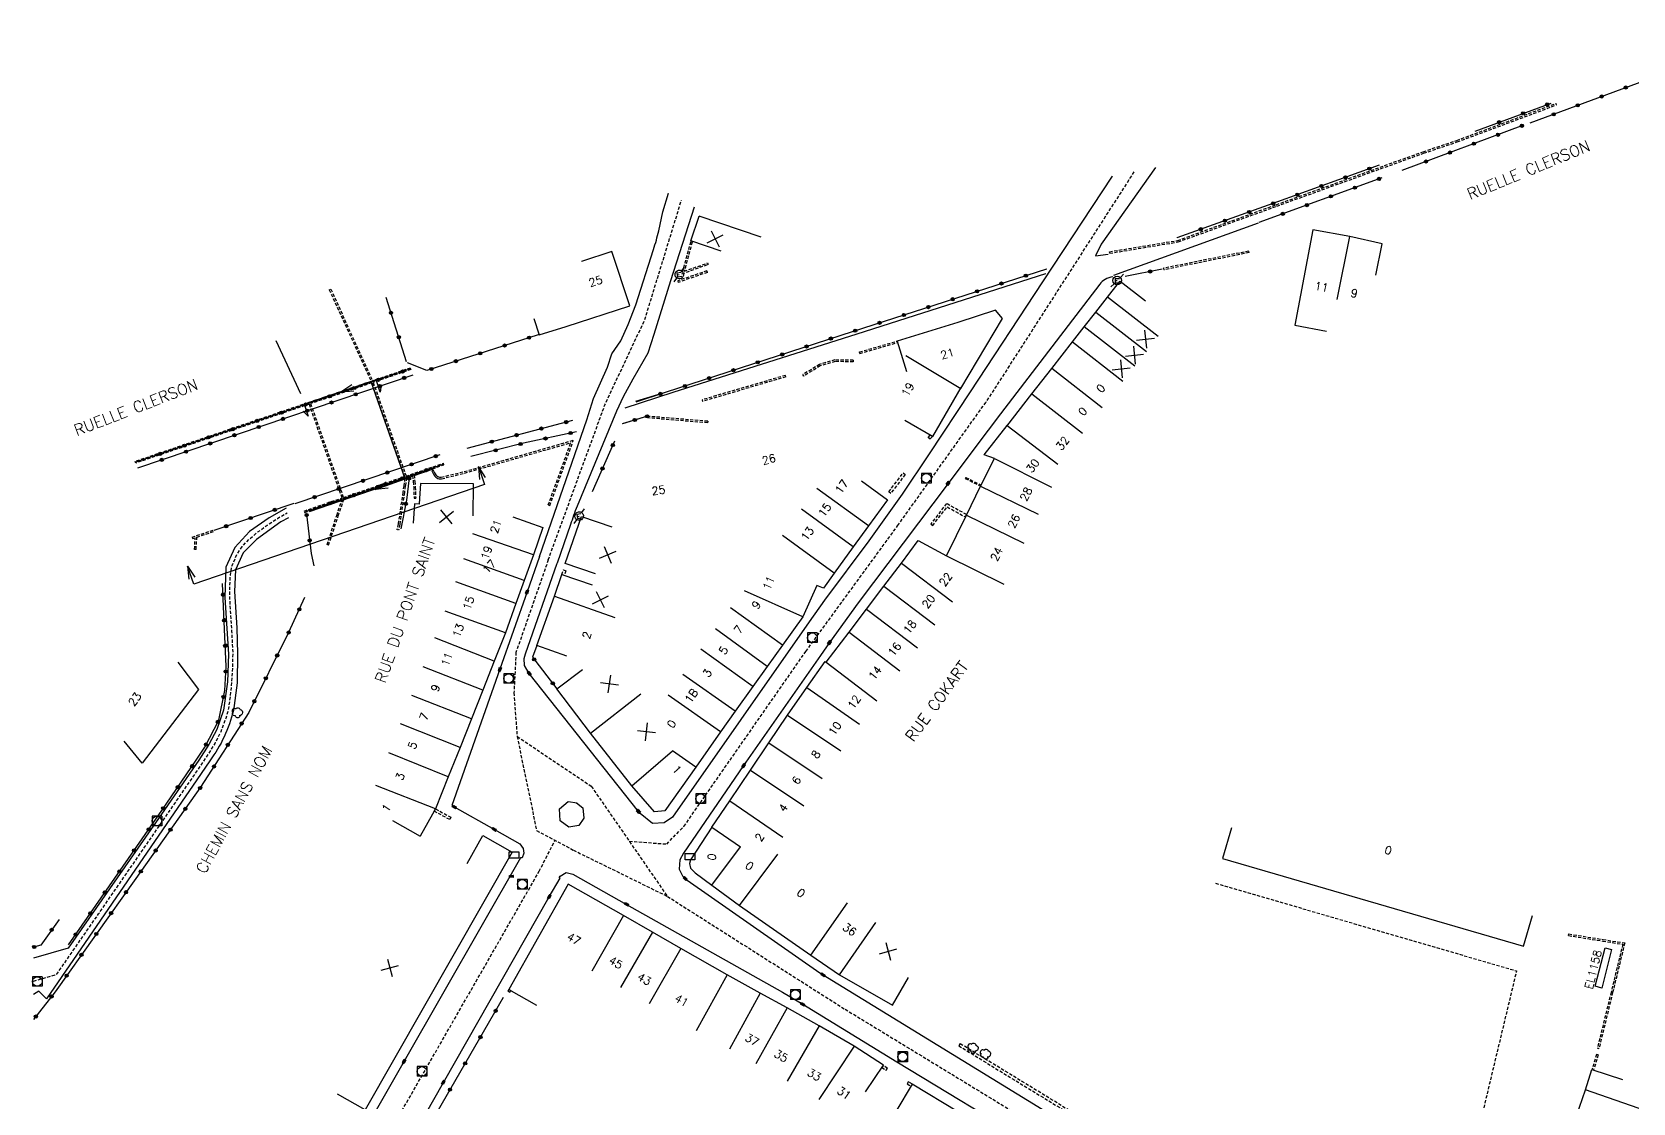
# Model space of a CAD drawing. Header units: millimetres. Extents: x 100999 to 102001, y 122000 to 123000.
# Drawn here: x 100999.8 to 101249.9, y 122137.2 to 122304.6 of the extents above; entities that cross this region are included whole.
import ezdxf
from ezdxf.enums import TextEntityAlignment as Align

# ---------------------------------------------------------------- set-up
doc = ezdxf.new("R2010")
doc.units = ezdxf.units.MM
doc.linetypes.add('DASHED', pattern=[0.75, 0.5, -0.25])
doc.layers.get('0').update_dxf_attribs({"linetype": 'CONTINUOUS'})
for name, color, linetype in [('W0001', 6, 'DASHED'), ('W0008', 7, 'CONTINUOUS'), ('W0100', 7, 'CONTINUOUS'), ('W0112', 1, 'DASHED'), ('W0211', 2, 'CONTINUOUS'), ('W0300', 7, 'CONTINUOUS'), ('W0322', 7, 'CONTINUOUS'), ('W0400', 7, 'CONTINUOUS'), ('W0420', 7, 'CONTINUOUS'), ('W0471', 7, 'CONTINUOUS'), ('W0984', 7, 'CONTINUOUS'), ('W0989', 7, 'CONTINUOUS'), ('W0991', 7, 'CONTINUOUS'), ('W1102', 7, 'CONTINUOUS'), ('W1471', 7, 'CONTINUOUS')]:
    doc.layers.add(name, color=color, linetype=linetype)
doc.styles.get("Standard").update_dxf_attribs({"font": 'romans.shx', "width": 0.85})

# ---------------------------------------------------------------- blocks, each defined once
blk = doc.blocks.new('T1471')
at = {"color": 0, "linetype": 'Continuous', "flags": 128}
blk.add_lwpolyline([(-0.75, -0.5), (-0.75, 0.5), (0.75, 0.5), (0.75, -0.5), (-0.75, -0.5)], dxfattribs=at)
blk = doc.blocks.new('T400')
for p, q in [((-0.15, 0.3), (0.15, 0.3)), ((-0.15, -0.25), (-0.15, 0.3)), ((-0.15, 0.15), (0.15, 0.15)), ((-0.15, 0), (0.15, 0)), ((0.15, 0.3), (0.15, -0.25)), ((-0.15, -0.15), (0.15, -0.15)), ((-0.15, -0.25), (-0.15, -0.3)), ((-0.15, -0.3), (0.15, -0.3)), ((0.15, -0.3), (0.15, -0.25))]:
    blk.add_line(p, q)
blk = doc.blocks.new('T420')
for p, q in [((0.75, 0.75), (-0.75, 0.75)), ((-0.75, 0.75), (-0.75, -0.75)), ((0.75, 0.75), (0.75, -0.75)), ((0.75, -0.75), (-0.75, -0.75))]:
    blk.add_line(p, q)
blk.add_ellipse((0, 0), major_axis=(-0.53, 0.53), ratio=1, start_param=3.926991, end_param=10.210176)
blk = doc.blocks.new('t991o')
at = {"color": 0, "linetype": 'Continuous'}
for p, q in [((-1, 1), (1, -1)), ((-1, -1), (1, 1))]:
    blk.add_line(p, q, dxfattribs=at)
blk = doc.blocks.new('T300')
for p, q in [((-0.8, 0.51), (-0.86, 0.34)), ((-0.86, 0.34), (-0.86, 0.17)), ((-0.86, 0.17), (-0.74, 0.06)), ((-0.69, 0.63), (-0.8, 0.51)), ((-0.8, -0.06), (-0.74, 0.06)), ((-0.74, 0.06), (-0.69, 0.11)), ((-0.57, 0.69), (-0.69, 0.63)), ((-0.46, 0.69), (-0.57, 0.69)), ((-0.29, 0.63), (-0.46, 0.69)), ((-0.29, 0.63), (-0.17, 0.74)), ((-0.23, 0.57), (-0.29, 0.63)), ((-0.17, 0.74), (-0.06, 0.8)), ((-0.06, 0.8), (0.06, 0.8)), ((0.06, 0.8), (0.23, 0.74)), ((0.23, 0.74), (0.34, 0.63)), ((0.34, 0.63), (0.4, 0.51)), ((0.46, 0.46), (0.34, 0.46)), ((0.4, 0.51), (0.4, 0.46)), ((0.57, 0.4), (0.46, 0.46)), ((0.57, 0.4), (0.69, 0.29)), ((0.69, 0.29), (0.74, 0.17)), ((0.74, 0.06), (0.69, -0.17)), ((0.74, 0.17), (0.74, 0.06)), ((-0.8, -0.17), (-0.8, -0.06)), ((-0.8, -0.23), (-0.8, -0.17)), ((-0.74, -0.34), (-0.8, -0.23)), ((-0.69, -0.4), (-0.74, -0.34)), ((-0.51, -0.46), (-0.69, -0.4)), ((-0.4, -0.46), (-0.51, -0.46)), ((-0.4, -0.46), (-0.34, -0.46)), ((-0.34, -0.46), (-0.34, -0.4)), ((-0.34, -0.51), (-0.34, -0.46)), ((-0.29, -0.63), (-0.34, -0.51)), ((-0.17, -0.74), (-0.29, -0.63)), ((-0.06, -0.8), (-0.17, -0.74)), ((0.06, -0.8), (-0.06, -0.8)), ((0.17, -0.74), (0.06, -0.8)), ((0.23, -0.69), (0.17, -0.74)), ((0.29, -0.46), (0.23, -0.46)), ((0.29, -0.63), (0.23, -0.69)), ((0.46, -0.4), (0.29, -0.46)), ((0.34, -0.51), (0.29, -0.63)), ((0.34, -0.51), (0.34, -0.46)), ((0.57, -0.34), (0.46, -0.4)), ((0.63, -0.29), (0.57, -0.34)), ((0.69, -0.17), (0.63, -0.29))]:
    blk.add_line(p, q)
blk = doc.blocks.new('t322o')
at = {"color": 0, "linetype": 'Continuous'}
for radius in [0.25, 0.15]:
    blk.add_circle((0, 0), radius, dxfattribs=at)
blk = doc.blocks.new('T471')
for p, q in [((-0.333334, 0.333334), (-0.333334, -0.333334)), ((-0.333334, 0.333334), (0.333334, 0.333334)), ((-0.333334, 0), (0, 0)), ((0.500001, 0.500001), (1.000002, 1.000002)), ((-0.500001, -0.500001), (-1.000002, -1.000002)), ((-0.333334, -0.333334), (0.333334, -0.333334))]:
    blk.add_line(p, q)
blk.add_ellipse((0, 0), major_axis=(0.471405, 0.471405), ratio=1, start_param=5.4977871438, end_param=11.780972451)

msp = doc.modelspace()

# ---------------------------------------------------------------- linework, layer by layer
at = {"layer": 'W0001'}
msp.add_line((101171.95, 122282.73), (101148.79, 122246.71), dxfattribs=at)
at = {"layer": 'W0001', "flags": 128}
for points in [[(101080.43, 122222.09), (101089.28, 122246.32), (101091.38, 122250.81), (101095.51, 122259.63), (101101.24, 122278.3), (101101.24, 122278.3)], [(101000, 122156.25), (101003.6, 122157.28), (101010.17, 122166.75), (101013.08, 122170.97), (101016.73, 122176.25), (101020.23, 122181.33), (101023.55, 122186.16), (101025.94, 122189.64), (101027.34, 122191.72), (101028.37, 122193.41), (101029.32, 122195.28), (101030.09, 122197.33), (101030.52, 122198.89), (101030.86, 122201.43), (101031.11, 122204.45), (101031.16, 122206.09), (101031.18, 122207.64), (101031.01, 122210.89), (101030.8, 122214.14), (101030.69, 122215.89), (101030.69, 122218.13), (101030.76, 122219.72), (101031.02, 122221.23), (101031.81, 122222.97), (101032.63, 122224.18), (101033.67, 122225.28), (101035.07, 122226.47), (101036.5, 122227.49), (101038.13, 122228.58), (101039.65, 122229.43)], [(101184.67, 122171.56), (101231.71, 122157.85), (101217.51, 122098.44)]]:
    msp.add_lwpolyline(points, dxfattribs=at)
at = {"layer": 'W0001'}
for points in [[(101093.09, 122178.11), (101098.94, 122177.68), (101101.63, 122180.44), (101104.99, 122185.27), (101120.68, 122207.79), (101135.02, 122227.42), (101148.79, 122246.71)], [(101080.43, 122222.09), (101075.39, 122207.63), (101075.07, 122201.32), (101075.56, 122194.5), (101087.14, 122186.72), (101099.04, 122169.5), (101126.82, 122151.84), (101190.62, 122112.98)], [(101075.56, 122194.5), (101078.61, 122179.79), (101084.36, 122176.72), (101099.04, 122169.5)], [(101000, 122034.61), (101002.08, 122038.62), (101008.37, 122049.99), (101020.42, 122070.98), (101048.25, 122119.72), (101079.01, 122173.41), (101081.49, 122178.26)]]:
    msp.add_lwpolyline(points, dxfattribs=at)
at = {"layer": 'W0008'}
for p, q in [((101191.33, 122274.73), (101168.75, 122266.53)), ((101048, 122248.34), (101050.05, 122248.53)), ((101069.52, 122236.69), (101069.69, 122234.63)), ((101062.45, 122236.25), (101043.06, 122229.59)), ((101055.43, 122233.28), (101053.38, 122233.09)), ((101024.09, 122221.12), (101024.26, 122219.06))]:
    msp.add_line(p, q, dxfattribs=at)
at = {"layer": 'W0008', "flags": 128}
for points in [[(101146.41, 122248.34), (101157.7, 122265.57), (101168.61, 122282.06), (101168.61, 122282.06)], [(101175.29, 122283.4), (101166.81, 122271.46), (101165.94, 122269.62), (101167.94, 122269.89), (101167.94, 122269.89)], [(101092.44, 122245.86), (101099.96, 122248.32), (101128.68, 122257.42), (101158.2, 122266.86), (101158.2, 122266.86)], [(101054.34, 122249.43), (101054.19, 122248.32), (101053.55, 122250.22), (101043.25, 122246.76), (101042.3, 122246.44), (101042.94, 122244.54), (101042.15, 122245.33), (101042.15, 122245.33)], [(101055.1, 122234.22), (101053.38, 122233.09), (101058.1, 122234.75), (101052.78, 122249.92), (101048, 122248.34), (101049.72, 122249.48), (101049.72, 122249.48)], [(101070.64, 122234.96), (101069.52, 122236.69), (101070.49, 122233.85), (101025.06, 122218.28), (101024.09, 122221.12), (101025.21, 122219.39), (101025.21, 122219.39)], [(101039.46, 122230.19), (101036.81, 122228.67), (101033.73, 122226.52), (101031.44, 122224.04), (101030.05, 122220.94), (101029.88, 122216.22), (101030.21, 122211.34), (101030.49, 122207.37), (101030.32, 122203.05), (101029.71, 122198.59), (101028.63, 122195.57), (101027.4, 122193.25), (101025.85, 122190.79), (101019.55, 122181.68), (101005.43, 122161.39), (101000, 122159.85)]]:
    msp.add_lwpolyline(points, dxfattribs=at)
for points in [[(101079.05, 122222.62), (101086.45, 122243.99), (101087.48, 122247.33), (101089.68, 122252.22), (101090.39, 122254.31), (101091.77, 122256.31), (101092.9, 122258.86), (101094.1, 122261.97), (101096.88, 122270.59, 0.0246), (101097.69, 122273.52), (101098.33, 122276.47), (101099.24, 122279.39), (101099.24, 122279.39)], [(101103.24, 122277.21), (101099.51, 122265.68), (101096.92, 122257.3), (101096.01, 122254.38), (101093.63, 122250.36), (101092.11, 122247.59), (101091.08, 122245.31), (101084.93, 122230.46, 0.0134), (101083.9, 122227.6), (101081.81, 122221.57), (101081.81, 122221.57)], [(101168.65, 122266.35, 0.0616), (101167.44, 122265.93, 0.1045), (101166.59, 122265.2), (101151.11, 122244.9), (101151.11, 122244.9)], [(101039.85, 122228.67), (101038.65, 122228.05), (101034.84, 122225.3), (101032.77, 122223.21), (101031.55, 122220.54), (101031.39, 122217.17), (101031.75, 122211.48), (101031.9, 122207.39), (101031.81, 122202.87), (101031.24, 122198.56, -0.101629), (101027.54, 122190.7), (101025.5, 122187.71), (101020.16, 122179.89), (101006.85, 122160.44), (101002.02, 122153.49), (101000.83, 122154.7), (101000, 122154.17)]]:
    msp.add_lwpolyline(points, format="xyb", dxfattribs=at)
at = {"layer": 'W0008'}
for points in [[(101146.47, 122248.52), (101139.85, 122238.5), (101135.71, 122232.34), (101130.52, 122225.08), (101123.61, 122215.78), (101121.19, 122212.42), (101099.84, 122181.89), (101098.54, 122180.98), (101096.72, 122180.9), (101094.78, 122182.46), (101094.52, 122182.77), (101077.46, 122204.33), (101076.72, 122205.57), (101076.69, 122206.65), (101076.86, 122207.4), (101081.81, 122221.57)], [(101151.11, 122244.9), (101147.24, 122239.81), (101142.9, 122234.05), (101128.85, 122215.37), (101124.37, 122209.16), (101122.97, 122207.16), (101110.95, 122189.93), (101101.55, 122176.27), (101101.54, 122176.26), (101100.99, 122175.21), (101100.89, 122173.76), (101101.4, 122172.71), (101101.84, 122172.27), (101102.16, 122172.01), (101122.88, 122157.55), (101123.36, 122157.23), (101161.53, 122133.82), (101181.09, 122121.9), (101191.14, 122115.89), (101191.87, 122115.45)], [(101079.05, 122222.62), (101077.12, 122217.09), (101072.87, 122204.99), (101065.39, 122183.71), (101065.75, 122183.48), (101072.01, 122179.96), (101076, 122177.69), (101076.52, 122177), (101076.63, 122176.24), (101076.33, 122175.54), (101076.1, 122175.54), (101057.9, 122143.73), (101038.04, 122108.94), (101016.39, 122071.09), (101000.35, 122043.08), (101000, 122042.62)], [(101084.84, 122184.14), (101085.81, 122183.34), (101086, 122181.72), (101085.23, 122180.58), (101083.63, 122180.29), (101082.29, 122181.29), (101082.21, 122183.18), (101083.53, 122184.3), (101084.96, 122184.09)], [(101052.44, 122007.32), (101042.45, 122012.21), (101031.17, 122017.76), (101013.35, 122026.39), (101009.54, 122028.67), (101006.87, 122032.02), (101006.29, 122034.23), (101006.11, 122037.83), (101007, 122040.55), (101022.46, 122067.39), (101044.18, 122105.4), (101064.04, 122140.4), (101080.59, 122169.42), (101082.29, 122172.32), (101082.15, 122172.44), (101082.27, 122172.67), (101083.22, 122173.23), (101084.29, 122172.99), (101092.67, 122168.25), (101117.01, 122154.54), (101120.2, 122152.64), (101134.87, 122143.63), (101156.41, 122130.62), (101189.37, 122110.5)]]:
    msp.add_lwpolyline(points, dxfattribs=at)
at = {"layer": 'W0100'}
msp.add_line((101056.08, 122181.37), (101060.43, 122178.92), dxfattribs=at)
at = {"layer": 'W0100', "flags": 128}
for points in [[(101107.45, 122270.34), (101102.72, 122271.95), (101104.03, 122275.81), (101104.03, 122275.81)], [(101209.73, 122266.61), (101210.71, 122271.51), (101205.67, 122272.62), (101199.91, 122273.67), (101197.1, 122258.78), (101202.02, 122257.85), (101202.02, 122257.85)], [(101078.18, 122259.83), (101079, 122257.28), (101083.21, 122258.58), (101093.18, 122261.82), (101090.36, 122270.31), (101085.61, 122268.73), (101085.61, 122268.73)], [(101152.1, 122242.97), (101156, 122248.03), (101159.11, 122251.98), (101162.35, 122256.19), (101164.19, 122258.5), (101166, 122260.81), (101167.83, 122263.13), (101169.5, 122265.27), (101169.81, 122265.66), (101173.74, 122262.58), (101173.74, 122262.58)], [(101144.89, 122248.88), (101151.43, 122259.81), (101150.32, 122261.12), (101144.43, 122259.18), (101134.95, 122256.3), (101136.4, 122251.52), (101136.4, 122251.52)], [(101068.7, 122228.97), (101068.75, 122233.97), (101060.49, 122234.04), (101060.32, 122231.7), (101060.27, 122230.79), (101059.53, 122230.84), (101059.33, 122227.84), (101059.33, 122227.84)], [(101087.82, 122219.89), (101083.09, 122221.51), (101085.63, 122228.88), (101090.35, 122227.25), (101090.35, 122227.25)], [(101022.55, 122206.08), (101025.8, 122201.84), (101017, 122190.29), (101014.17, 122193.78)], [(101187.19, 122180.21), (101185.79, 122175.41), (101232.83, 122161.69), (101234.23, 122166.49)], [(101254.48, 122115.82), (101249.32, 122117.41), (101247.86, 122117.85), (101247.59, 122116.94), (101239.97, 122093.61), (101235.22, 122095.17), (101235.22, 122095.17), (101223.52, 122099.76), (101225.84, 122106.76), (101227.65, 122106.15), (101231.13, 122116.65), (101230.18, 122116.97), (101230.66, 122118.04), (101227.03, 122119.23), (101228.83, 122124.41), (101232.35, 122123.19), (101232.66, 122124.26), (101237.43, 122122.88), (101238.54, 122126.72), (101239.83, 122131.04), (101240.6, 122133.85), (101242.51, 122139.28), (101243.51, 122142.41), (101248.27, 122140.89)]]:
    msp.add_lwpolyline(points, dxfattribs=at)
at = {"layer": 'W0100'}
for points in [[(101144.9, 122249.04), (101140.45, 122241.38), (101136.13, 122243.89)], [(101106, 122180.3), (101108.81, 122184.41), (101112.04, 122189.22), (101114.9, 122193.49), (101117.83, 122197.83), (101120.84, 122202.13), (101123.68, 122206.22), (101123.84, 122206.12), (101127.43, 122210.81), (101130.14, 122214.38), (101132.87, 122217.97), (101135.63, 122221.6), (101138.23, 122225.11), (101142.64, 122222.7), (101145.77, 122229.09), (101147.98, 122233.61), (101150.13, 122237.93), (101148.56, 122238.49), (101152.11, 122243.12)], [(101129.37, 122234.42), (101133.43, 122231.5), (101130.49, 122227.42), (101128.08, 122224.13), (101125.12, 122220.03), (101123.45, 122217.68), (101122.38, 122218.1), (101120.22, 122213.2), (101117.04, 122208.76), (101114.64, 122205.45), (101112.38, 122202.29), (101109.64, 122198.42), (101107.36, 122195.19), (101103.5, 122189.68), (101098.67, 122182.86), (101097.01, 122182.71), (101093.51, 122186.76), (101087.04, 122194.99), (101081.79, 122201.93), (101085.77, 122204.95)], [(101074.89, 122228.82), (101079.61, 122227.16), (101078.1, 122222.86), (101076.68, 122218.88), (101075.38, 122215.28), (101073.75, 122210.71), (101071.99, 122206.26), (101070.21, 122201.72), (101068.42, 122197.22), (101066.65, 122192.78), (101064.79, 122188.19), (101062.83, 122183.16), (101060.43, 122178.92)], [(101083.34, 122207.03), (101078.63, 122208.71), (101081.39, 122216.43), (101082.54, 122219.8), (101087.27, 122218.18)], [(101067.74, 122174.65), (101070.22, 122178.99), (101074.79, 122176.38), (101051.82, 122136.12), (101047.48, 122138.6)], [(101106.01, 122180.29), (101102.64, 122175.21), (101102.51, 122174.62), (101102.68, 122173.88), (101103.39, 122173.2), (101105.99, 122171.26), (101110.33, 122168.06), (101121.47, 122160.29), (101125.93, 122157.21), (101134.22, 122152.47), (101136.71, 122156.81)], [(101130.02, 122138.92), (101132.79, 122143.09), (101128.25, 122146.09), (101122.74, 122149.27), (101117.76, 122152.06), (101113.56, 122154.38), (101108.36, 122157.25), (101101.15, 122161.37), (101096.74, 122163.91), (101092.21, 122166.51), (101083.53, 122171.4), (101074.27, 122154.95), (101078.62, 122152.5)], [(101202.69, 122101.26), (101188.64, 122109.3), (101180.59, 122114.07), (101175.78, 122116.6), (101167.57, 122121.53), (101163.35, 122124.31), (101159.88, 122126.45), (101155.52, 122129.19), (101150.59, 122132.03), (101144.54, 122135.76), (101137.31, 122140.15), (101134.72, 122135.88)]]:
    msp.add_lwpolyline(points, dxfattribs=at)
at = {"layer": 'W0100', "flags": 128}
msp.add_lwpolyline([(101245.04, 122155.17), (101244.03, 122155.44), (101245.57, 122161.45), (101246.58, 122161.18)], close=True, dxfattribs=at)
at = {"layer": 'W0112'}
for p, q in [((101222.37, 122287.65), (101237.9, 122293.43)), ((101222.45, 122287.41), (101237.98, 122293.2)), ((101237.98, 122293.2), (101237.9, 122293.43)), ((101217.13, 122285.89), (101222.37, 122287.65)), ((101217.21, 122285.65), (101222.45, 122287.41)), ((101194.18, 122277.61), (101217.13, 122285.89)), ((101194.26, 122277.38), (101217.21, 122285.65)), ((101178.79, 122272.02), (101194.18, 122277.61)), ((101178.85, 122271.78), (101194.26, 122277.38)), ((101102.67, 122271.82), (101101.31, 122266.81)), ((101102.91, 122271.76), (101101.68, 122267.21)), ((101102.67, 122271.82), (101102.91, 122271.76)), ((101168.12, 122270.26), (101178.79, 122272.02)), ((101168.16, 122270.02), (101178.85, 122271.78)), ((101168.16, 122270.02), (101168.12, 122270.26)), ((101189.89, 122270.35), (101176.57, 122267.67)), ((101189.94, 122270.11), (101176.62, 122267.43)), ((101189.94, 122270.11), (101189.89, 122270.35)), ((101105.23, 122267.26), (101100.67, 122265.71)), ((101105.31, 122267.02), (101100.75, 122265.47)), ((101101.31, 122266.81), (101105.41, 122268.27)), ((101101.68, 122267.21), (101105.33, 122268.5)), ((101105.31, 122267.02), (101105.23, 122267.26)), ((101105.33, 122268.5), (101105.41, 122268.27)), ((101176.57, 122267.67), (101176.62, 122267.43)), ((101046.21, 122264.32), (101046.44, 122264.42)), ((101046.21, 122264.32), (101052.75, 122249.99)), ((101046.44, 122264.42), (101052.99, 122250.07)), ((101100.67, 122265.71), (101100.75, 122265.47)), ((101129.05, 122254.59), (101134.95, 122256.3)), ((101129.12, 122254.35), (101129.05, 122254.59)), ((101129.12, 122254.35), (101135.02, 122256.06)), ((101058.88, 122252.07), (101052.99, 122250.07)), ((101058.96, 122251.84), (101053.08, 122249.83)), ((101058.88, 122252.07), (101058.96, 122251.84)), ((101122.82, 122252.64), (101120.21, 122251.04)), ((101122.92, 122252.41), (101120.34, 122250.83)), ((101125.22, 122253.34), (101122.82, 122252.64)), ((101125.26, 122253.09), (101122.92, 122252.41)), ((101128.09, 122253.29), (101125.22, 122253.34)), ((101128.09, 122253.04), (101125.26, 122253.09)), ((101128.09, 122253.29), (101128.09, 122253.04)), ((101052.75, 122249.99), (101015.89, 122237.46)), ((101052.84, 122249.75), (101043.33, 122246.52)), ((101052.84, 122249.75), (101057.97, 122235.11)), ((101053.08, 122249.83), (101058.21, 122235.19)), ((101117.49, 122250.93), (101104.46, 122247.1)), ((101117.56, 122250.69), (101104.53, 122246.86)), ((101117.56, 122250.69), (101117.49, 122250.93)), ((101120.34, 122250.83), (101120.21, 122251.04)), ((101043.09, 122246.44), (101015.97, 122237.22)), ((101048.22, 122231.77), (101043.09, 122246.44)), ((101048.46, 122231.85), (101043.33, 122246.52)), ((101104.46, 122247.1), (101104.53, 122246.86)), ((101096.05, 122244.27), (101096.07, 122244.52)), ((101105.32, 122243.5), (101096.05, 122244.27)), ((101105.34, 122243.75), (101096.07, 122244.52)), ((101105.34, 122243.75), (101105.32, 122243.5)), ((101140.45, 122241.38), (101140.08, 122240.95)), ((101067.28, 122235.88), (101084.36, 122240.79)), ((101067.35, 122235.64), (101083.95, 122240.41)), ((101080.44, 122230.67), (101083.95, 122240.41)), ((101080.68, 122230.59), (101084.36, 122240.79)), ((101140.08, 122240.95), (101139.78, 122241.21)), ((101015.97, 122237.22), (101015.89, 122237.46)), ((101058.21, 122235.19), (101064.06, 122237.19)), ((101059.48, 122235.36), (101064.14, 122236.96)), ((101064.14, 122236.96), (101064.06, 122237.19)), ((101048.46, 122231.85), (101057.97, 122235.11)), ((101048.5, 122231.6), (101058.03, 122234.86)), ((101058.03, 122234.86), (101057.86, 122233.67)), ((101058.3, 122234.95), (101058.1, 122233.64)), ((101058.3, 122234.95), (101059.23, 122235.28)), ((101059.23, 122235.28), (101059.33, 122234.33)), ((101059.33, 122234.33), (101059.41, 122233.5)), ((101059.48, 122235.36), (101059.57, 122234.35)), ((101059.57, 122234.35), (101059.65, 122233.52)), ((101062.44, 122236.11), (101062.22, 122236)), ((101062.22, 122236), (101062.32, 122235.79)), ((101062.32, 122235.79), (101062.43, 122235.58)), ((101062.43, 122235.58), (101062.55, 122235.38)), ((101062.44, 122236.11), (101062.54, 122235.9)), ((101062.54, 122235.9), (101062.65, 122235.7)), ((101062.55, 122235.38), (101062.7, 122235.19)), ((101062.65, 122235.7), (101062.76, 122235.52)), ((101062.7, 122235.19), (101062.87, 122235.03)), ((101062.76, 122235.52), (101062.88, 122235.36)), ((101062.87, 122235.03), (101063.03, 122234.92)), ((101062.88, 122235.36), (101063.03, 122235.22)), ((101063.03, 122235.22), (101063.16, 122235.13)), ((101063.03, 122234.92), (101063.2, 122234.83)), ((101063.16, 122235.13), (101063.3, 122235.06)), ((101063.2, 122234.83), (101063.39, 122234.77)), ((101063.3, 122235.06), (101063.44, 122235.02)), ((101063.39, 122234.77), (101063.57, 122234.75)), ((101063.44, 122235.02), (101063.58, 122235)), ((101063.57, 122234.75), (101063.76, 122234.77)), ((101063.58, 122235), (101063.7, 122235.01)), ((101063.7, 122235.01), (101067.29, 122235.89)), ((101063.76, 122234.77), (101067.35, 122235.64)), ((101136.2, 122235.44), (101133.95, 122232.48)), ((101145.68, 122234.98), (101148.05, 122233.77)), ((101042.28, 122229.73), (101048.22, 122231.77)), ((101042.36, 122229.49), (101048.21, 122231.5)), ((101047.39, 122229.05), (101048.21, 122231.5)), ((101047.63, 122228.98), (101048.5, 122231.6)), ((101057.71, 122232.65), (101056.98, 122227.7)), ((101057.95, 122232.61), (101057.23, 122227.66)), ((101057.86, 122233.67), (101057.71, 122232.65)), ((101058.1, 122233.64), (101057.95, 122232.61)), ((101059.41, 122233.5), (101059.47, 122231.73)), ((101059.47, 122231.73), (101059.72, 122231.74)), ((101059.66, 122233.51), (101059.72, 122231.74)), ((101133.95, 122232.48), (101133.63, 122232.72)), ((101045.87, 122224.48), (101047.39, 122229.05)), ((101046.11, 122224.4), (101047.63, 122228.98)), ((101080.44, 122230.67), (101080.68, 122230.59)), ((101142.65, 122230.9), (101140.19, 122227.69)), ((101145.8, 122229.16), (101142.65, 122230.9)), ((101024.78, 122225.65), (101028.16, 122226.78)), ((101025.53, 122225.64), (101028.26, 122226.55)), ((101056.98, 122227.7), (101056.79, 122226.82)), ((101057.04, 122226.76), (101056.79, 122226.82)), ((101057.23, 122227.65), (101057.04, 122226.76)), ((101024.78, 122225.65), (101024.86, 122225.41)), ((101024.86, 122225.41), (101025.27, 122225.55)), ((101025.16, 122223.73), (101025.27, 122225.55)), ((101025.41, 122223.72), (101025.53, 122225.64)), ((101046.11, 122224.4), (101045.87, 122224.48)), ((101025.41, 122223.72), (101025.16, 122223.73)), ((101082.54, 122219.79), (101082.79, 122220.52)), ((101082.79, 122220.52), (101083.17, 122220.39)), ((101062.83, 122183.16), (101065.22, 122181.85)), ((101065.22, 122181.85), (101065.03, 122181.5)), ((101239.85, 122163.37), (101239.89, 122163.62)), ((101239.85, 122163.37), (101245.2, 122162.51)), ((101239.89, 122163.62), (101245.24, 122162.76)), ((101245.2, 122162.51), (101248.32, 122162.01)), ((101245.24, 122162.76), (101248.63, 122162.21)), ((101248.32, 122162.01), (101246.5, 122154.54)), ((101248.63, 122162.21), (101246.74, 122154.48)), ((101074.26, 122154.96), (101074.11, 122154.71)), ((101074.11, 122154.71), (101074.45, 122154.5)), ((101246.5, 122154.54), (101244.35, 122145.76)), ((101246.74, 122154.48), (101244.6, 122145.7)), ((101144.57, 122146.14), (101163.92, 122134.29)), ((101244.23, 122144.78), (101243.51, 122142.41)), ((101244.47, 122144.71), (101243.75, 122142.33)), ((101244.47, 122144.71), (101244.23, 122144.78)), ((101244.35, 122145.76), (101244.6, 122145.7)), ((101132.79, 122143.08), (101132.55, 122142.76)), ((101133.44, 122142.61), (101132.79, 122143.08)), ((101136.7, 122140.54), (101136.49, 122140.2)), ((101137.32, 122140.16), (101136.7, 122140.54))]:
    msp.add_line(p, q, dxfattribs=at)
for points in [[(101139.78, 122241.21), (101140.15, 122241.64), (101140.45, 122241.38)], [(101133.63, 122232.72), (101135.88, 122235.68), (101136.2, 122235.44)], [(101145.68, 122234.98), (101145.59, 122234.83), (101147.97, 122233.61)], [(101140.19, 122227.69), (101140.5, 122227.45), (101142.76, 122230.38)], [(101142.76, 122230.38), (101145.6, 122228.81), (101145.8, 122229.16)], [(101083.17, 122220.39), (101082.92, 122219.66), (101082.54, 122219.79)], [(101065.03, 122181.5), (101062.63, 122182.81), (101062.83, 122183.16)], [(101074.45, 122154.5), (101074.61, 122154.75), (101074.26, 122154.96)], [(101163.78, 122134.85), (101144.77, 122146.49), (101144.57, 122146.14)], [(101132.55, 122142.76), (101133.2, 122142.29), (101133.44, 122142.61)], [(101136.49, 122140.2), (101137.11, 122139.82), (101137.32, 122140.16)]]:
    msp.add_lwpolyline(points, dxfattribs=at)
at = {"layer": 'W0211'}
msp.add_line((101041.76, 122248.03), (101037.92, 122256.35), dxfattribs=at)
at = {"layer": 'W0322'}
for p, q in [((101272.2, 122304.6), (101233.78, 122290.35)), ((101225.26, 122289.11), (101237.11, 122293.5)), ((101232.83, 122290.04), (101213.82, 122282.96)), ((101210.67, 122281.79), (101191.44, 122274.81)), ((101176.33, 122267.54), (101170.57, 122266.4)), ((101058.29, 122253.07), (101055.11, 122263.08)), ((101058.9, 122251.94), (101016.01, 122237.38)), ((101059.27, 122250.98), (101016.25, 122236.45)), ((101094.11, 122246.88), (101098.23, 122248.13)), ((101067.75, 122239.55), (101084.29, 122243.92)), ((101095.95, 122244.55), (101091.99, 122243.37)), ((101095.94, 122244.55), (101092.03, 122243.38)), ((101090.8, 122240.66), (101087.3, 122232.72)), ((101063.94, 122236.99), (101042.5, 122229.62)), ((101073.4, 122153.67), (101057.8, 122126.73))]:
    msp.add_line(p, q, dxfattribs=at)
at = {"layer": 'W0322', "flags": 128}
for points in [[(101210.26, 122283.79), (101194.39, 122278.05), (101178.63, 122272.43), (101178.63, 122272.43)], [(101094.15, 122246.8), (101098.74, 122248.28), (101128.13, 122257.83), (101158.31, 122267.57), (101158.31, 122267.57)], [(101078.87, 122257.29), (101061.48, 122251.7), (101058.46, 122252.9), (101058.46, 122252.9)], [(101084.85, 122242.12), (101076.54, 122240.31), (101068.35, 122238.23), (101068.35, 122238.23)], [(101063.51, 122238.52), (101040.81, 122230.85)], [(101058.7, 122234.89), (101058.28, 122231.42), (101057.42, 122226.92), (101057.42, 122226.92)], [(101028.23, 122226.71), (101040.72, 122230.94)], [(101042.67, 122229.21), (101043.4, 122223.08), (101043.78, 122221.18), (101043.78, 122221.18)], [(101005.46, 122161.9), (101016.99, 122178.51), (101020.04, 122182.92), (101025.44, 122190.79), (101026.75, 122192.83), (101028.94, 122197.06), (101029.9, 122201.69), (101030.08, 122205.41), (101029.76, 122213.58), (101029.52, 122218.39)], [(101042.37, 122216.19), (101039.87, 122210.74), (101033.63, 122198.23), (101026.12, 122186.56), (101015.97, 122172.28), (101003.37, 122154.56), (101000, 122150.24)], [(101004, 122165.9), (101001.15, 122161.89), (101000, 122161.55)]]:
    msp.add_lwpolyline(points, dxfattribs=at)
at = {"layer": 'W0322'}
msp.add_lwpolyline([(101078.63, 122208.71), (101077.96, 122206.89), (101081.79, 122201.95)], dxfattribs=at)
at = {"layer": 'W1102'}
for p, q in [((101113.68, 122272.52), (101104.03, 122275.81)), ((101203.71, 122262.81), (101205.67, 122272.62)), ((101175.72, 122256.98), (101167.83, 122263.13)), ((101166, 122260.81), (101173.88, 122254.66)), ((101172.07, 122252.35), (101164.19, 122258.5)), ((101136.31, 122254.01), (101144.89, 122248.88)), ((101162.35, 122256.19), (101170.23, 122250.04)), ((101167, 122245.83), (101159.11, 122251.98)), ((101156, 122248.03), (101163.88, 122241.88)), ((101152.11, 122243.12), (101160.05, 122237.03)), ((101150.13, 122237.93), (101159.08, 122233.47)), ((101130.49, 122227.42), (101122.37, 122233.26)), ((101147.98, 122233.61), (101156.97, 122229.23)), ((101128.08, 122224.13), (101120.01, 122230.03)), ((101145.77, 122229.09), (101154.75, 122224.68)), ((101078.1, 122222.86), (101068.66, 122226.18)), ((101125.12, 122220.03), (101117.01, 122225.88)), ((101076.68, 122218.88), (101067.26, 122222.23)), ((101135.63, 122221.6), (101143.59, 122215.55)), ((101142.64, 122222.7), (101151.61, 122218.29)), ((101075.38, 122215.28), (101065.97, 122218.68)), ((101081.39, 122216.43), (101090.81, 122213.07)), ((101120.22, 122213.2), (101111.07, 122217.23)), ((101132.87, 122217.97), (101140.83, 122211.93)), ((101073.75, 122210.71), (101064.33, 122214.08)), ((101117.04, 122208.76), (101108.91, 122214.59)), ((101130.14, 122214.38), (101138.1, 122208.32)), ((101071.99, 122206.26), (101062.69, 122209.92)), ((101114.64, 122205.45), (101106.54, 122211.31)), ((101127.43, 122210.81), (101135.37, 122204.74)), ((101112.38, 122202.29), (101104.25, 122208.12)), ((101070.21, 122201.72), (101060.9, 122205.38)), ((101109.64, 122198.42), (101101.47, 122204.19)), ((101123.84, 122206.12), (101131.79, 122200.05)), ((101120.84, 122202.13), (101129.04, 122196.41)), ((101068.42, 122197.22), (101059.13, 122200.91)), ((101087.04, 122194.99), (101094.9, 122201.17)), ((101107.36, 122195.19), (101099.19, 122200.96)), ((101066.65, 122192.78), (101057.36, 122196.48)), ((101117.83, 122197.83), (101126.12, 122192.23)), ((101064.79, 122188.19), (101055.52, 122191.93)), ((101093.51, 122186.76), (101099.84, 122192.24)), ((101103.5, 122189.68), (101099.84, 122192.24)), ((101114.9, 122193.49), (101123.21, 122187.91)), ((101112.04, 122189.22), (101120.34, 122183.64)), ((101062.83, 122183.16), (101053.51, 122186.8)), ((101108.81, 122184.41), (101117.07, 122178.77)), ((101106, 122180.3), (101110.45, 122177.26)), ((101105.99, 122171.26), (101110.45, 122177.26)), ((101110.33, 122168.06), (101116.28, 122176.1)), ((101092.21, 122166.51), (101087.24, 122157.83)), ((101121.47, 122160.29), (101127.19, 122168.49)), ((101096.74, 122163.91), (101091.74, 122155.25)), ((101125.93, 122157.21), (101131.62, 122165.43)), ((101101.15, 122161.37), (101096.19, 122152.68)), ((101108.36, 122157.25), (101103.52, 122148.5)), ((101113.56, 122154.38), (101108.73, 122145.62)), ((101117.76, 122152.06), (101112.87, 122143.34)), ((101122.74, 122149.27), (101117.74, 122140.61)), ((101128.25, 122146.09), (101122.73, 122137.76)), ((101251.94, 122135.96), (101242.51, 122139.28))]:
    msp.add_line(p, q, dxfattribs=at)

# ---------------------------------------------------------------- block references
at = {"layer": 'W0300'}
for p in [(101031.91, 122198.19), (101146.85, 122145.75), (101148.8, 122144.83)]:
    msp.add_blockref('T300', p, dxfattribs=at)
at = {"layer": 'W0322'}
for p, rotation in [((101245.03, 122294.52), 200.3470625499358), ((101248.79, 122295.92), 200.3470625499358), ((101232.76, 122291.89), 20.3216249334465), ((101236.51, 122293.28), 20.3216249334465), ((101237.53, 122291.74), 200.3470625499358), ((101241.28, 122293.13), 200.3470625499358), ((101228.82, 122288.54), 200.4192582208916), ((101229.01, 122290.5), 20.3216249334465), ((101232.56, 122289.94), 200.4192582208916), ((101225.07, 122287.15), 200.4192582208916), ((101217.57, 122284.36), 200.4192582208916), ((101221.32, 122285.75), 200.4192582208916), ((101204.99, 122281.88), 199.8745534584317), ((101208.75, 122283.24), 199.8745534584317), ((101210.24, 122281.64), 199.9479614802834), ((101197.47, 122279.16), 199.8745534584317), ((101201.23, 122280.52), 199.8745534584317), ((101202.72, 122278.91), 199.9479614802834), ((101206.48, 122280.27), 199.9479614802834), ((101189.94, 122276.46), 199.6391970052574), ((101193.7, 122277.81), 199.6391970052574), ((101195.2, 122276.18), 199.9479614802834), ((101198.96, 122277.54), 199.9479614802834), ((101182.4, 122273.77), 199.6391970052574), ((101186.17, 122275.12), 199.6391970052574), ((101155.04, 122266.51), 17.89096309707808), ((101174.49, 122267.17), 191.1791934030727), ((101147.43, 122264.06), 17.89096309707808), ((101151.24, 122265.29), 17.89096309707808), ((101139.82, 122261.6), 17.89096309707808), ((101143.62, 122262.83), 17.89096309707808), ((101055.87, 122260.7), 107.6214591524288), ((101132.2, 122259.14), 17.89096309707808), ((101136.01, 122260.37), 17.89096309707808), ((101057.08, 122256.89), 107.6214591524288), ((101077.43, 122256.83), 197.8111475845935), ((101124.59, 122256.68), 18.00711948748014), ((101128.4, 122257.91), 17.89096309707808), ((101069.81, 122254.38), 197.8111475845935), ((101073.62, 122255.6), 197.8111475845935), ((101116.98, 122254.2), 18.00711948748014), ((101120.79, 122255.44), 18.00711948748014), ((101057.68, 122251.52), 198.7393490377778), ((101062.19, 122251.93), 197.8111475845935), ((101066, 122253.15), 197.8111475845935), ((101109.38, 122251.73), 18.00711948748014), ((101113.18, 122252.97), 18.00711948748014), ((101050.1, 122248.95), 198.7393490377778), ((101053.89, 122250.24), 198.7393490377778), ((101054.14, 122249.25), 198.6650257987079), ((101057.93, 122250.53), 198.6650257987079), ((101101.77, 122249.26), 18.00711948748014), ((101105.57, 122250.49), 18.00711948748014), ((101042.52, 122246.38), 198.7393490377778), ((101046.31, 122247.66), 198.7393490377778), ((101046.56, 122246.69), 198.6650257987079), ((101050.35, 122247.97), 198.6650257987079), ((101097.94, 122248.04), 16.97877897318612), ((101097.96, 122248.02), 17.78623728314594), ((101034.95, 122243.81), 198.7393490377778), ((101038.74, 122245.09), 198.7393490377778), ((101038.98, 122244.13), 198.6650257987079), ((101042.77, 122245.41), 198.6650257987079), ((101083.22, 122243.63), 14.77073222530092), ((101093.97, 122243.96), 196.6117795557687), ((101095.87, 122244.53), 196.7201251099889), ((101027.37, 122241.24), 198.7393490377778), ((101031.16, 122242.52), 198.7393490377778), ((101031.4, 122241.57), 198.6650257987079), ((101035.19, 122242.85), 198.6650257987079), ((101075.48, 122241.59), 14.77073222530092), ((101079.35, 122242.61), 14.77073222530092), ((101080.01, 122241.06), 192.2965745153398), ((101083.91, 122241.92), 192.2965745153398), ((101019.8, 122238.67), 198.7393490377778), ((101023.59, 122239.95), 198.7393490377778), ((101023.83, 122239.01), 198.6650257987079), ((101027.61, 122240.29), 198.6650257987079), ((101071.61, 122240.57), 14.77073222530092), ((101072.22, 122239.22), 194.2130771669526), ((101076.1, 122240.2), 194.2130771669526), ((101090.52, 122240.04), 246.245988236598), ((101020.04, 122237.73), 198.6650257987079), ((101059.07, 122237.02), 198.6620039639461), ((101061.41, 122236.12), 198.9682571293812), ((101062.86, 122238.3), 198.6620039639461), ((101088.91, 122236.38), 246.245988236598), ((101051.49, 122234.46), 198.6620039639461), ((101053.84, 122233.52), 198.9682571293812), ((101055.28, 122235.74), 198.6620039639461), ((101057.63, 122234.82), 198.9682571293812), ((101058.69, 122234.81), 263.2156750443049), ((101043.91, 122231.9), 198.6620039639461), ((101047.7, 122233.18), 198.6620039639461), ((101050.06, 122232.22), 198.9682571293812), ((101033.91, 122228.63), 18.70410301584651), ((101037.7, 122229.91), 18.70410301584651), ((101042.68, 122229.1), 276.7759752310787), ((101046.28, 122230.92), 198.9682571293812), ((101058.17, 122230.85), 259.1494863600034), ((101030.12, 122227.35), 18.70410301584651), ((101043.16, 122225.13), 276.7759752310787), ((101029.61, 122216.63), 92.81769866079621), ((101029.65, 122216.69), 92.76532604949665), ((101041.54, 122214.37), 245.4248563738084), ((101029.8, 122212.63), 92.22690261560844), ((101029.84, 122212.69), 92.76532604949665), ((101029.95, 122208.64), 92.22690261560844), ((101030.04, 122208.7), 92.76532604949665), ((101039.87, 122210.74), 243.4625548788343), ((101038.08, 122207.16), 243.4625548788343), ((101078.23, 122206.54), 307.7413678422574), ((101030.04, 122204.64), 87.31784767872905), ((101036.3, 122203.58), 243.4625548788343), ((101081.14, 122202.79), 307.7413678422574), ((101029.69, 122200.67), 78.24916734228876), ((101034.51, 122200), 243.4625548788343), ((101028.8, 122196.78), 62.61883566992565), ((101032.53, 122196.53), 237.2355430864074), ((101026.96, 122193.23), 62.61883566992565), ((101030.37, 122193.17), 237.2355430864074), ((101024.8, 122189.86), 55.53914438074307), ((101028.2, 122189.8), 237.2355430864074), ((101022.54, 122186.56), 55.53914438074307), ((101026.03, 122186.44), 234.6075756969881), ((101020.27, 122183.26), 55.53914438074307), ((101023.72, 122183.18), 234.6075756969881), ((101018, 122179.97), 55.33163078583596), ((101021.4, 122179.92), 234.6075756969881), ((101015.72, 122176.69), 55.23124498614393), ((101019.08, 122176.66), 234.6075756969881), ((101013.44, 122173.4), 55.23124498614393), ((101016.77, 122173.4), 234.6075756969881), ((101011.16, 122170.11), 55.23124498614393), ((101014.45, 122170.14), 234.5869239722252), ((101008.88, 122166.83), 55.23124498614393), ((101012.13, 122166.88), 234.5869239722252), ((101002.84, 122164.27), 234.7187156759639), ((101006.6, 122163.54), 55.23124498614393), ((101009.81, 122163.62), 234.5869239722252), ((101000.12, 122161.59), 196.0695833802305), ((101007.49, 122160.36), 234.5869239722252), ((101005.18, 122157.1), 234.5869239722252), ((101002.83, 122153.86), 232.0316179224976), ((101072.21, 122151.61), 239.9204798171319), ((101000.37, 122150.71), 232.0316179224976), ((101069.83, 122147.5), 239.9204798171319), ((101067.45, 122143.39), 239.9204798171319), ((101065.07, 122139.28), 239.9204798171319)]:
    msp.add_blockref('t322o', p, dxfattribs=dict(at, rotation=rotation))
at = {"layer": 'W0400'}
for p, rotation in [((101142.9, 122234.05), 143.0503540039062), ((101077.12, 122217.09), 340.7656097412109), ((101124.37, 122209.16), 145.1315498352051), ((101072.87, 122204.99), 340.626708984375), ((101077.46, 122204.33), 218.3757781982421), ((101110.95, 122189.93), 145.4435997009277), ((101065.75, 122183.48), 57.4128112792968), ((101094.52, 122182.77), 219.9696350097656), ((101072.01, 122179.96), 60.65676879882812), ((101074.68, 122172.63), 90), ((101101.84, 122172.27), 224.6866760256167), ((101080.59, 122169.42), 149.7064208990789), ((101092.67, 122168.25), 60.60629272445628), ((101123.36, 122157.23), 235.8883972161186), ((101120.2, 122152.64), 58.449447632501), ((101057.9, 122143.73), 330.2283782958983), ((101064.04, 122140.4), 150.3119659422119)]:
    msp.add_blockref('T400', p, dxfattribs=dict(at, rotation=rotation))
at = {"layer": 'W0420'}
for p in [(101139.51, 122234.85), (101121.68, 122209.92), (101074.23, 122203.55), (101104.23, 122184.76), (101019.28, 122181.28), (101076.37, 122171.38), (101000.59, 122156.19), (101119.04, 122154.13), (101135.81, 122144.43), (101135.82, 122144.39), (101060.7, 122142.13)]:
    msp.add_blockref('T420', p, dxfattribs=at)
at = {"layer": 'W0471', "rotation": 9.022}
for p in [(101100.9, 122266.7), (101085.26, 122228.94)]:
    msp.add_blockref('T471', p, dxfattribs=at)
at = {"layer": 'W0471'}
msp.add_blockref('T471', (101169.33, 122265.75), dxfattribs=at)
at = {"layer": 'W0991'}
for p, rotation in [((101106.52, 122272.28), 341.4542102243041), ((101173.74, 122256.59), 321.0967792193757), ((101172.01, 122254.08), 321.0967792193757), ((101169.97, 122251.96), 321.0967792193757), ((101064.52, 122228.81), 83.7672428154053), ((101089.72, 122222.9), 337.4315165447276), ((101088.59, 122215.85), 71.1112194592475), ((101089.99, 122202.69), 127.1243983455977), ((101095.78, 122195.2), 128.1596430682211), ((101133.55, 122160.91), 330.2369285222769), ((101055.69, 122158.34), 330.2408988713876)]:
    msp.add_blockref('t991o', p, dxfattribs=dict(at, rotation=rotation))
at = {"layer": 'W1471'}
for p in [(101075.08, 122175.98), (101102.59, 122175.71)]:
    msp.add_blockref('T1471', p, dxfattribs=at)

# ---------------------------------------------------------------- texts
at = {"layer": 'W0984'}
msp.add_text('EL1158', height=1.25, rotation=76.2516, dxfattribs=at).set_placement((101243.7, 122158.06), align=Align.MIDDLE)
at = {"layer": 'W0989'}
for s, rotation, p in [('RUELLE CLERSON', 22.3722, (101233.6, 122283.05)), ('RUELLE CLERSON', 21.0813, (101016.01, 122245.94)), ('RUE DU PONT SAINT', 70.7713, (101058.06, 122214.24)), ('RUE COKART', 53.8533, (101141.14, 122199.99)), ('CHEMIN SANS NOM', 61.5426, (101031.35, 122183.05))]:
    msp.add_text(s, height=1.75, rotation=rotation, dxfattribs=at).set_placement(p, align=Align.MIDDLE)
at = {"layer": 'W0991'}
for s, rotation, p in [('25', 17.7484, (101087.83, 122265.66)), ('11', 349.6503, (101201.26, 122264.78)), ('9', 347.6397, (101206.37, 122263.76)), ('21', 17.4035, (101142.78, 122254.33)), ('19', 59.8744, (101136.62, 122248.73)), ('0', 49.4142, (101166.75, 122248.9)), ('0', 49.4142, (101163.93, 122245.29)), ('32', 52.4072, (101160.79, 122240.31)), ('26', 14.9258, (101114.9, 122237.81)), ('30', 52.4974, (101156.13, 122236.81)), ('17', 54.2563, (101126.28, 122233.55)), ('25', 7.8503, (101097.65, 122232.97)), ('28', 63.5149, (101155.08, 122232.37)), ('15', 53.8424, (101123.63, 122229.9)), ('26', 64.0444, (101153.19, 122228.14)), ('21', 70.6089, (101072.25, 122227.33)), ('13', 54.2027, (101120.93, 122226.17)), ('19', 70.4417, (101070.79, 122223.21)), ('24', 63.8449, (101150.48, 122223)), ('17', 46.0504, (101071.21, 122221.04)), ('11', 66.2527, (101114.89, 122218.47)), ('22', 53.4564, (101142.52, 122219.04)), ('15', 70.3345, (101067.97, 122215.35)), ('20', 52.7613, (101139.85, 122215.6)), ('9', 54.3621, (101112.94, 122215.06)), ('13', 68.5105, (101066.36, 122211.05)), ('7', 54.0763, (101110.17, 122211.21)), ('18', 52.7997, (101136.93, 122211.62)), ('2', 70.3772, (101086.44, 122210.33)), ('16', 52.725, (101134.54, 122208.13)), ('11', 68.5043, (101064.59, 122206.55)), ('5', 54.3532, (101107.82, 122207.95)), ('3', 54.7484, (101105.29, 122204.4)), ('14', 52.6329, (101131.5, 122204.43)), ('23', 52.7061, (101015.83, 122200.31)), ('9', 68.3346, (101062.81, 122202.06)), ('1B', 54.7701, (101102.78, 122200.85)), ('12', 55.1863, (101128.22, 122199.88)), ('7', 68.2853, (101061.03, 122197.59)), ('0', 55.0095, (101099.69, 122196.45)), ('10', 55.0838, (101125.22, 122195.74)), ('5', 68.0022, (101059.23, 122193.11)), ('8', 55.9994, (101122.25, 122191.68)), ('1', 310.8475, (101100.56, 122189.31)), ('3', 68.6224, (101057.29, 122188.23)), ('6', 56.1242, (101119.21, 122187.63)), ('4', 56.1219, (101117.13, 122183.32)), ('1', 58.1027, (101055.13, 122183.32)), ('2', 55.6716, (101113.44, 122178.73)), ('0', 343.7465, (101211.69, 122176.71)), ('0', 261.4561, (101105.99, 122175.66)), ('0', 323.5419, (101111.88, 122174.26)), ('0', 325.1089, (101119.93, 122170.03)), ('36', 325.3463, (101127.52, 122164.32)), ('47', 330.6063, (101084.43, 122162.85)), ('45', 330.1968, (101090.99, 122159.14)), ('43', 330.0246, (101095.45, 122156.58)), ('41', 330.276, (101101.28, 122153.23)), ('37', 331.134, (101112.28, 122147.09)), ('35', 330.7203, (101116.83, 122144.56)), ('33', 330.0198, (101122, 122141.62)), ('31', 326.4731, (101126.65, 122138.75))]:
    msp.add_text(s, height=1.25, rotation=rotation, dxfattribs=at).set_placement(p, align=Align.MIDDLE)

doc.saveas('drawing.dxf')
